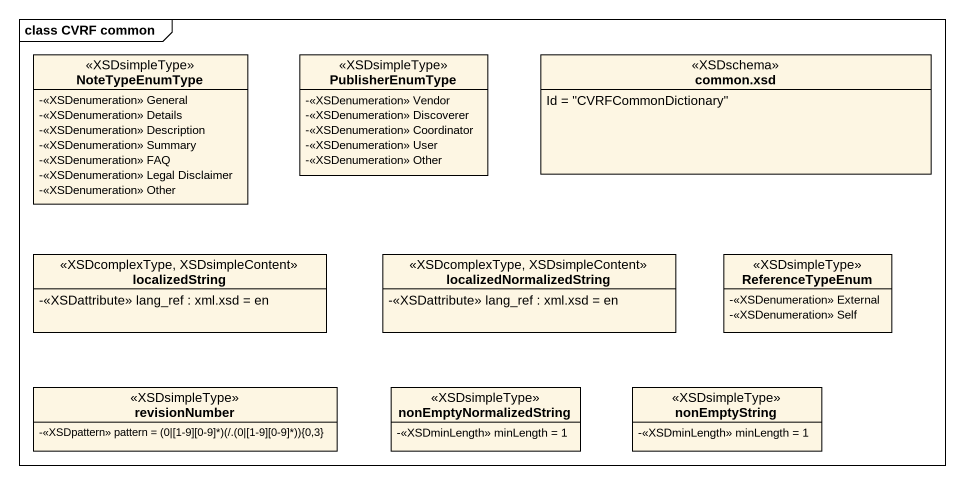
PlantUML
@startuml
mainframe class CVRF common
hide circle
hide empty members
skinparam classAttributeIconSize 0
class NoteTypeEnumType <<XSDsimpleType>> {
  -<<XSDenumeration>> General
  -<<XSDenumeration>> Details
  -<<XSDenumeration>> Description
  -<<XSDenumeration>> Summary
  -<<XSDenumeration>> FAQ
  -<<XSDenumeration>> Legal Disclaimer
  -<<XSDenumeration>> Other
}
class PublisherEnumType <<XSDsimpleType>> {
  -<<XSDenumeration>> Vendor
  -<<XSDenumeration>> Discoverer
  -<<XSDenumeration>> Coordinator
  -<<XSDenumeration>> User
  -<<XSDenumeration>> Other
}
class "common.xsd" as common_xsd <<XSDschema>> {
  Id = "CVRFCommonDictionary"
}
class localizedString <<XSDcomplexType, XSDsimpleContent>> {
  -<<XSDattribute>> lang_ref : xml.xsd = en
}
class localizedNormalizedString <<XSDcomplexType, XSDsimpleContent>> {
  -<<XSDattribute>> lang_ref : xml.xsd = en
}
class ReferenceTypeEnum <<XSDsimpleType>> {
  -<<XSDenumeration>> External
  -<<XSDenumeration>> Self
}
class revisionNumber <<XSDsimpleType>> {
  {field} -<<XSDpattern>> pattern = (0|[1-9][0-9]*)(/.(0|[1-9][0-9]*)){0,3}
}
class nonEmptyNormalizedString <<XSDsimpleType>> {
  -<<XSDminLength>> minLength = 1
}
class nonEmptyString <<XSDsimpleType>> {
  -<<XSDminLength>> minLength = 1
}
@enduml
